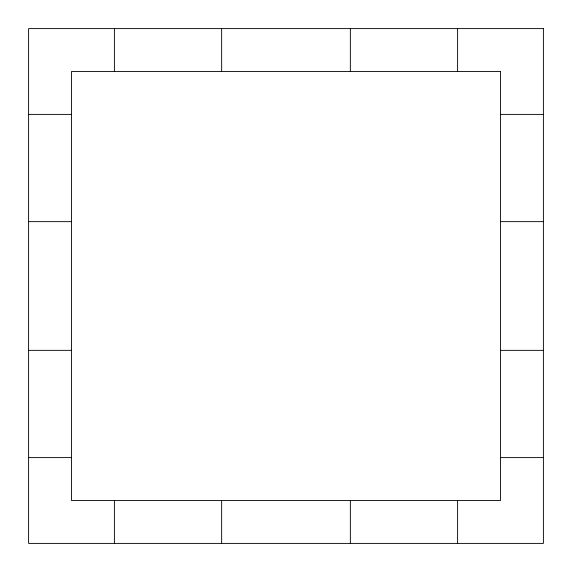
<?xml version="1.0" encoding="UTF-8"?>
<svg xmlns="http://www.w3.org/2000/svg" width="572" height="572" viewBox="0 0 572 572"><rect width="100%" height="100%" fill="white"/><g stroke="black" fill="none" stroke-linecap="round" stroke-linejoin="round"><path stroke-width="0.86" d="M28.6 114.4L71.5 114.4M500.5 114.4L543.4 114.4M28.6 221.65L71.5 221.65M500.5 221.65L543.4 221.65M28.6 350.35L71.5 350.35M500.5 350.35L543.4 350.35M28.6 457.6L71.5 457.6M500.5 457.6L543.4 457.6M457.6 28.6L457.6 71.5M457.6 500.5L457.6 543.4M350.35 28.6L350.35 71.5M350.35 500.5L350.35 543.4M221.65 28.6L221.65 71.5M221.65 500.5L221.65 543.4M114.4 28.6L114.4 71.5M114.4 500.5L114.4 543.4M543.4 28.6L28.6 28.6L28.6 543.4L543.4 543.4L543.4 28.6M500.5 71.5L71.5 71.5L71.5 500.5L500.5 500.5L500.5 71.5"/></g></svg>
